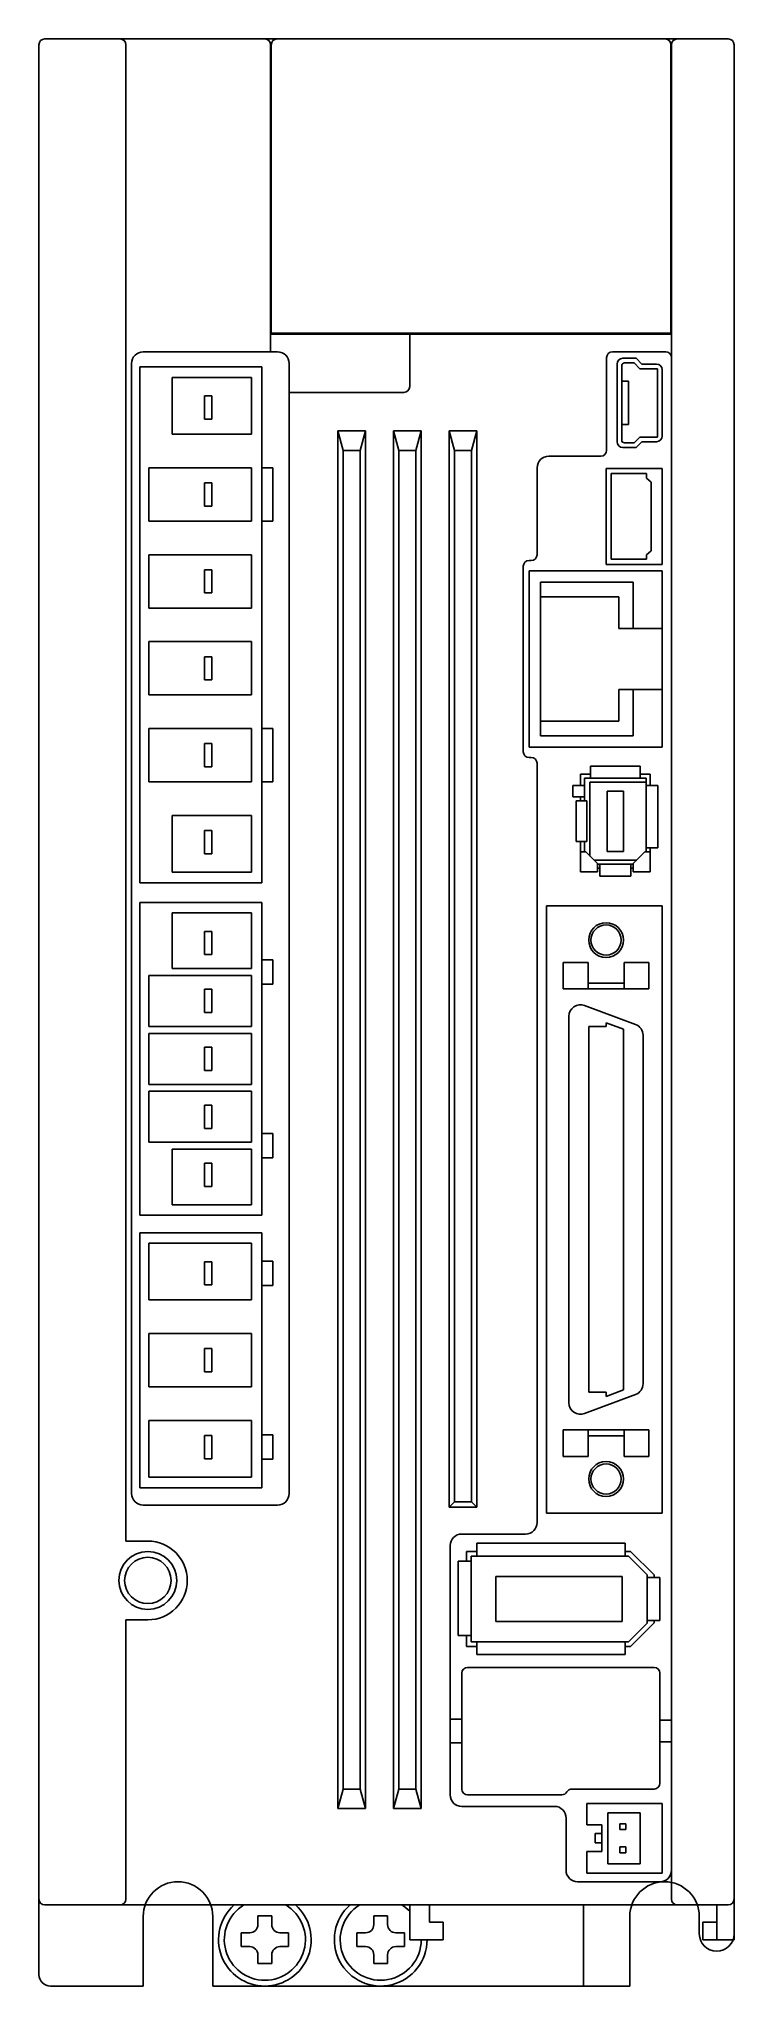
# Model space of a CAD drawing. Extents: x 10 to 70, y 40 to 208.
import ezdxf

# ---------------------------------------------------------------- set-up
doc = ezdxf.new("R2010")
doc.units = 0
doc.header["$MEASUREMENT"] = 0
for name, color, linetype in [('10', 3, 'CONTINUOUS'), ('11', 2, 'CONTINUOUS'), ('12', 7, 'CONTINUOUS')]:
    doc.layers.add(name, color=color, linetype=linetype)

msp = doc.modelspace()

# ---------------------------------------------------------------- linework, layer by layer
at = {"layer": '10', "color": 0}
for p, q in [((10, 207.5), (10, 41)), ((10.5, 208), (30.55, 208)), ((17.5, 78.4), (17.5, 207.5)), ((30, 207.5), (30, 181)), ((64.05, 208), (69.5, 208)), ((64.6, 47.5), (64.6, 207.5)), ((70, 44), (70, 207.5)), ((64.6, 182.54), (30, 182.54)), ((42, 182.54), (42, 178)), ((18, 180), (18, 82.5)), ((30.6, 181), (19, 181)), ((31.6, 82.5), (31.6, 180)), ((59, 180.5), (59, 172.5)), ((64.1, 181), (59.5, 181)), ((59.9, 173.25), (59.9, 179.95)), ((60.3, 179.8), (60.3, 173.4)), ((60.4, 180.45), (61.55, 180.45)), ((61.38, 180.05), (60.55, 180.05)), ((61.88, 179.55), (61.38, 180.05)), ((61.55, 180.45), (62.05, 179.95)), ((63.3, 179.95), (62.05, 179.95)), ((18.7, 135.2), (18.7, 179.7)), ((29.25, 179.7), (18.7, 179.7)), ((21.5, 173.9), (21.5, 178.8)), ((21.5, 178.8), (28.35, 178.8)), ((28.35, 178.8), (28.35, 173.9)), ((29.25, 135.2), (29.25, 179.7)), ((60.9, 178.48), (60.3, 178.48)), ((60.9, 178.48), (60.9, 174.73)), ((63.4, 179.55), (61.88, 179.55)), ((63.4, 173.65), (63.4, 179.55)), ((63.8, 179.45), (63.8, 173.75)), ((24.28, 177.2), (24.28, 175.2)), ((24.92, 177.2), (24.28, 177.2)), ((24.92, 175.2), (24.92, 177.2)), ((41.5, 177.5), (31.6, 177.5)), ((24.28, 175.2), (24.92, 175.2)), ((60.3, 174.73), (60.9, 174.73)), ((21.5, 173.9), (28.35, 173.9)), ((35.81, 55.31), (35.81, 174.19)), ((35.81, 174.19), (38.19, 174.19)), ((36.27, 172.5), (35.81, 174.19)), ((37.73, 172.5), (38.19, 174.19)), ((38.19, 174.19), (38.19, 55.31)), ((40.61, 55.31), (40.61, 174.19)), ((40.61, 174.19), (42.99, 174.19)), ((41.07, 172.5), (40.61, 174.19)), ((42.53, 172.5), (42.99, 174.19)), ((42.99, 174.19), (42.99, 55.31)), ((45.41, 81.31), (45.41, 174.19)), ((45.41, 174.19), (47.79, 174.19)), ((45.87, 172.5), (45.41, 174.19)), ((47.33, 172.5), (47.79, 174.19)), ((47.79, 174.19), (47.79, 81.31)), ((60.55, 173.15), (61.38, 173.15)), ((61.38, 173.15), (61.88, 173.65)), ((62.05, 173.25), (61.55, 172.75)), ((61.88, 173.65), (63.4, 173.65)), ((63.3, 173.25), (62.05, 173.25)), ((36.27, 57), (36.27, 172.5)), ((36.27, 172.5), (37.73, 172.5)), ((37.73, 172.5), (37.73, 57)), ((41.07, 57), (41.07, 172.5)), ((41.07, 172.5), (42.53, 172.5)), ((42.53, 172.5), (42.53, 57)), ((45.87, 81.77), (45.87, 172.5)), ((45.87, 172.5), (47.33, 172.5)), ((47.33, 172.5), (47.33, 81.77)), ((58.5, 172), (54, 172)), ((61.55, 172.75), (60.4, 172.75)), ((19.5, 166.4), (19.5, 171)), ((19.5, 171), (28.35, 171)), ((24.28, 169.7), (24.28, 167.7)), ((24.92, 169.7), (24.28, 169.7)), ((24.92, 167.7), (24.92, 169.7)), ((28.35, 171), (28.35, 166.4)), ((30.2, 171), (29.25, 171)), ((30.2, 166.4), (30.2, 171)), ((53, 171), (53, 163.5)), ((58.95, 170.95), (58.95, 162.65)), ((58.95, 170.95), (63.8, 170.95)), ((59.4, 170.5), (59.4, 163.1)), ((62.45, 170.5), (59.4, 170.5)), ((62.45, 170.1), (62.45, 170.5)), ((62.85, 169.76), (62.45, 170.1)), ((62.85, 163.84), (62.85, 169.76)), ((63.8, 162.65), (63.8, 170.95)), ((19.5, 166.4), (28.35, 166.4)), ((24.28, 167.7), (24.92, 167.7)), ((29.25, 166.4), (30.2, 166.4)), ((19.5, 158.9), (19.5, 163.5)), ((19.5, 163.5), (28.35, 163.5)), ((28.35, 163.5), (28.35, 158.9)), ((52.3, 163), (52.5, 163)), ((59.4, 163.1), (62.45, 163.1)), ((62.45, 163.5), (62.85, 163.84)), ((62.45, 163.1), (62.45, 163.5)), ((24.28, 162.2), (24.28, 160.2)), ((24.92, 162.2), (24.28, 162.2)), ((24.92, 160.2), (24.92, 162.2)), ((51.8, 146.5), (51.8, 162.5)), ((52.3, 162.12), (52.3, 146.88)), ((63.8, 162.12), (52.3, 162.12)), ((58.95, 162.65), (63.8, 162.65)), ((63.8, 146.88), (63.8, 162.12)), ((24.28, 160.2), (24.92, 160.2)), ((53.3, 161.12), (53.3, 147.88)), ((61.3, 161.12), (53.3, 161.12)), ((53.3, 159.87), (60.05, 159.87)), ((60.05, 157.12), (60.05, 159.87)), ((61.3, 157.12), (61.3, 161.12)), ((19.5, 158.9), (28.35, 158.9)), ((63.8, 157.12), (60.05, 157.12)), ((19.5, 151.4), (19.5, 156)), ((19.5, 156), (28.35, 156)), ((24.28, 154.7), (24.28, 152.7)), ((24.92, 154.7), (24.28, 154.7)), ((24.92, 152.7), (24.92, 154.7)), ((28.35, 156), (28.35, 151.4)), ((19.5, 151.4), (28.35, 151.4)), ((24.28, 152.7), (24.92, 152.7)), ((60.05, 149.13), (60.05, 151.88)), ((60.05, 151.88), (63.8, 151.88)), ((61.3, 147.88), (61.3, 151.88)), ((19.5, 143.9), (19.5, 148.5)), ((19.5, 148.5), (28.35, 148.5)), ((28.35, 148.5), (28.35, 143.9)), ((29.25, 148.5), (30.2, 148.5)), ((30.2, 143.9), (30.2, 148.5)), ((60.05, 149.13), (53.3, 149.13)), ((53.3, 147.88), (61.3, 147.88)), ((24.28, 147.2), (24.28, 145.2)), ((24.92, 147.2), (24.28, 147.2)), ((24.92, 145.2), (24.92, 147.2)), ((52.3, 146.88), (63.8, 146.88)), ((24.28, 145.2), (24.92, 145.2)), ((52.5, 146), (52.3, 146)), ((53, 145.5), (53, 80)), ((56.75, 143.59), (56.75, 144.56)), ((57.6, 144.56), (56.75, 144.56)), ((57.6, 144.21), (57.6, 145.24)), ((57.6, 145.24), (61.9, 145.24)), ((61.9, 144.21), (61.9, 145.24)), ((62.75, 144.56), (61.9, 144.56)), ((62.75, 143.59), (62.75, 144.56)), ((19.5, 143.9), (28.35, 143.9)), ((29.25, 143.9), (30.2, 143.9)), ((56.07, 142.6), (56.07, 143.59)), ((56.07, 143.59), (57.1, 143.59)), ((57.1, 144.21), (57.1, 142.25)), ((57.1, 144.21), (62.4, 144.21)), ((57.55, 137.5), (57.55, 143.86)), ((62.4, 143.86), (57.55, 143.86)), ((59.04, 143.11), (59.04, 137.9)), ((59.04, 143.11), (60.46, 143.11)), ((60.46, 143.11), (60.46, 137.9)), ((62.4, 137.85), (62.4, 144.21)), ((62.4, 143.59), (63.43, 143.59)), ((63.43, 143.59), (63.43, 138.2)), ((56.07, 142.6), (57.1, 142.6)), ((56.37, 138.75), (56.37, 142.25)), ((56.37, 142.25), (57.3, 142.25)), ((56.75, 142.25), (56.75, 142.6)), ((57.3, 138.75), (57.3, 142.25)), ((21.5, 136.1), (21.5, 141)), ((28.35, 141), (21.5, 141)), ((24.28, 139.7), (24.28, 137.7)), ((24.92, 139.7), (24.28, 139.7)), ((24.92, 137.7), (24.92, 139.7)), ((28.35, 141), (28.35, 136.1)), ((56.37, 138.75), (57.3, 138.75)), ((56.75, 136.14), (56.75, 138.75)), ((57.2, 137.85), (56.75, 137.85)), ((57.1, 138.75), (57.1, 137.85)), ((58.2, 136.85), (57.2, 137.85)), ((59.04, 137.9), (60.46, 137.9)), ((62.3, 137.85), (61.3, 136.85)), ((62.3, 137.85), (62.75, 137.85)), ((62.4, 138.2), (63.43, 138.2)), ((62.75, 136.14), (62.75, 138.2)), ((21.5, 136.1), (28.35, 136.1)), ((24.28, 137.7), (24.92, 137.7)), ((58.2, 136.14), (56.75, 136.14)), ((61.6, 137.15), (57.91, 137.15)), ((58.2, 136.85), (58.2, 136.14)), ((58.2, 136.8), (61.3, 136.8)), ((58.2, 136.45), (58.4, 136.45)), ((58.4, 135.77), (58.4, 136.8)), ((61.1, 135.77), (61.1, 136.8)), ((61.1, 136.45), (61.3, 136.45)), ((61.3, 136.14), (61.3, 136.85)), ((62.75, 136.14), (61.3, 136.14)), ((18.7, 135.2), (29.25, 135.2)), ((61.1, 135.77), (58.4, 135.77)), ((18.7, 106.5), (18.7, 133.5)), ((29.25, 133.5), (18.7, 133.5)), ((29.25, 106.5), (29.25, 133.5)), ((53.8, 80.8), (53.8, 133.2)), ((53.8, 133.2), (63.8, 133.2)), ((63.8, 80.8), (63.8, 133.2)), ((21.5, 127.8), (21.5, 132.6)), ((21.5, 132.6), (28.35, 132.6)), ((28.35, 132.6), (28.35, 127.8)), ((24.28, 131), (24.28, 129)), ((24.92, 131), (24.28, 131)), ((24.92, 129), (24.92, 131)), ((21.5, 127.8), (28.35, 127.8)), ((24.28, 129), (24.92, 129)), ((30.2, 128.55), (29.25, 128.55)), ((30.2, 126.45), (30.2, 128.55)), ((55.25, 126.03), (55.25, 128.3)), ((55.25, 128.3), (57.4, 128.3)), ((57.4, 128.3), (57.4, 126.03)), ((60.5, 128.3), (62.65, 128.3)), ((60.5, 126.03), (60.5, 128.3)), ((62.65, 128.3), (62.65, 126.03)), ((19.5, 122.8), (19.5, 127.2)), ((19.5, 127.2), (28.35, 127.2)), ((28.35, 127.2), (28.35, 122.8)), ((29.25, 126.45), (30.2, 126.45)), ((55.25, 126.03), (62.65, 126.03)), ((60.5, 126.53), (57.4, 126.53)), ((24.28, 126), (24.28, 124)), ((24.92, 126), (24.28, 126)), ((24.92, 124), (24.92, 126)), ((61.5, 122.96), (57.1, 124.61)), ((19.5, 122.8), (28.35, 122.8)), ((24.28, 124), (24.92, 124)), ((55.75, 123.67), (55.75, 90.33)), ((58.95, 122.78), (57.45, 122.78)), ((57.45, 122.78), (57.45, 91.23)), ((60.45, 122.55), (58.95, 123.12)), ((58.95, 123.12), (58.95, 122.78)), ((19.5, 117.8), (19.5, 122.2)), ((19.5, 122.2), (28.35, 122.2)), ((24.28, 121), (24.28, 119)), ((24.92, 121), (24.28, 121)), ((24.92, 119), (24.92, 121)), ((28.35, 122.2), (28.35, 117.8)), ((60.45, 91.45), (60.45, 122.55)), ((62.15, 91.98), (62.15, 122.03)), ((19.5, 117.8), (28.35, 117.8)), ((24.28, 119), (24.92, 119)), ((19.5, 112.8), (19.5, 117.2)), ((19.5, 117.2), (28.35, 117.2)), ((24.28, 116), (24.28, 114)), ((24.92, 116), (24.28, 116)), ((24.92, 114), (24.92, 116)), ((28.35, 117.2), (28.35, 112.8)), ((19.5, 112.8), (28.35, 112.8)), ((24.28, 114), (24.92, 114)), ((29.25, 113.55), (30.2, 113.55)), ((30.2, 111.45), (30.2, 113.55)), ((21.5, 107.4), (21.5, 112.2)), ((21.5, 112.2), (28.35, 112.2)), ((24.28, 111), (24.28, 109)), ((24.92, 111), (24.28, 111)), ((24.92, 109), (24.92, 111)), ((28.35, 112.2), (28.35, 107.4)), ((29.25, 111.45), (30.2, 111.45)), ((24.28, 109), (24.92, 109)), ((18.7, 106.5), (29.25, 106.5)), ((21.5, 107.4), (28.35, 107.4)), ((18.7, 83), (18.7, 105)), ((29.25, 105), (18.7, 105)), ((29.25, 83), (29.25, 105)), ((19.5, 99.2), (19.5, 104.1)), ((19.5, 104.1), (28.35, 104.1)), ((24.28, 102.5), (24.92, 102.5)), ((24.28, 100.5), (24.28, 102.5)), ((24.92, 102.5), (24.92, 100.5)), ((28.35, 104.1), (28.35, 99.2)), ((30.2, 102.55), (29.25, 102.55)), ((30.2, 100.45), (30.2, 102.55)), ((19.5, 99.2), (28.35, 99.2)), ((24.92, 100.5), (24.28, 100.5)), ((29.25, 100.45), (30.2, 100.45)), ((19.5, 96.3), (28.35, 96.3)), ((19.5, 91.7), (19.5, 96.3)), ((28.35, 96.3), (28.35, 91.7)), ((24.28, 95), (24.92, 95)), ((24.28, 93), (24.28, 95)), ((24.92, 95), (24.92, 93)), ((24.92, 93), (24.28, 93)), ((19.5, 91.7), (28.35, 91.7)), ((57.1, 89.39), (61.5, 91.04)), ((57.45, 91.23), (58.95, 91.23)), ((60.45, 91.45), (58.95, 90.88)), ((58.95, 91.23), (58.95, 90.88)), ((19.5, 88.8), (28.35, 88.8)), ((19.5, 83.9), (19.5, 88.8)), ((24.28, 87.5), (24.92, 87.5)), ((24.28, 85.5), (24.28, 87.5)), ((24.92, 87.5), (24.92, 85.5)), ((28.35, 88.8), (28.35, 83.9)), ((29.25, 87.55), (30.2, 87.55)), ((30.2, 85.45), (30.2, 87.55)), ((55.25, 87.98), (62.65, 87.98)), ((55.25, 87.98), (55.25, 85.7)), ((57.4, 85.7), (57.4, 87.98)), ((60.5, 87.48), (57.4, 87.48)), ((60.5, 87.98), (60.5, 85.7)), ((62.65, 85.7), (62.65, 87.98)), ((55.25, 85.7), (57.4, 85.7)), ((60.5, 85.7), (62.65, 85.7)), ((24.92, 85.5), (24.28, 85.5)), ((29.25, 85.45), (30.2, 85.45)), ((18.7, 83), (29.25, 83)), ((19.5, 83.9), (28.35, 83.9)), ((19, 81.5), (30.6, 81.5)), ((45.87, 81.77), (45.41, 81.31)), ((47.79, 81.31), (45.41, 81.31)), ((47.33, 81.77), (45.87, 81.77)), ((47.33, 81.77), (47.79, 81.31)), ((53.8, 80.8), (63.8, 80.8)), ((52, 79), (46.5, 79)), ((19.4, 78.4), (17.5, 78.4)), ((45.5, 78), (45.5, 56.5)), ((46.9, 77.5), (47.8, 77.5)), ((46.9, 76.65), (46.9, 77.5)), ((47.8, 78.2), (60.6, 78.2)), ((47.8, 77.1), (47.8, 78.2)), ((60.6, 77.11), (60.6, 78.2)), ((60.63, 77.5), (61.07, 77.5)), ((61.07, 77.5), (63.1, 75.47)), ((46.2, 76.65), (47.3, 76.65)), ((46.2, 70.25), (46.2, 76.65)), ((47.3, 77.1), (60.89, 77.1)), ((47.3, 69.7), (47.3, 77.1)), ((62.5, 75.49), (60.89, 77.1)), ((60.35, 75.35), (49.45, 75.35)), ((49.45, 71.45), (49.45, 75.35)), ((60.35, 71.45), (60.35, 75.35)), ((62.5, 71.32), (62.5, 75.49)), ((62.51, 75.25), (63.6, 75.25)), ((63.1, 75.25), (63.1, 75.47)), ((63.6, 75.25), (63.6, 71.55)), ((17.5, 71.6), (19.4, 71.6)), ((17.5, 71.6), (17.5, 47.5)), ((60.35, 71.45), (49.45, 71.45)), ((60.89, 69.7), (62.5, 71.32)), ((63.1, 71.35), (61.05, 69.3)), ((62.51, 71.55), (63.6, 71.55)), ((63.1, 71.35), (63.1, 71.55)), ((46.2, 70.25), (47.3, 70.25)), ((46.9, 69.3), (46.9, 70.25)), ((46.9, 69.3), (47.8, 69.3)), ((47.3, 69.7), (60.89, 69.7)), ((47.8, 68.6), (47.8, 69.7)), ((60.6, 68.6), (60.6, 69.7)), ((60.6, 69.3), (61.05, 69.3)), ((63.1, 67.5), (47, 67.5)), ((60.6, 68.6), (47.8, 68.6)), ((46.5, 67), (46.5, 57)), ((63.6, 57.5), (63.6, 67)), ((45.5, 63.02), (46.5, 63.02)), ((63.6, 62.94), (64.6, 62.94)), ((46.5, 60.98), (45.5, 60.98)), ((64.6, 61.06), (63.6, 61.06)), ((36.27, 57), (35.81, 55.31)), ((37.73, 57), (36.27, 57)), ((37.73, 57), (38.19, 55.31)), ((41.07, 57), (40.61, 55.31)), ((42.53, 57), (41.07, 57)), ((42.53, 57), (42.99, 55.31)), ((46.5, 55.5), (54.5, 55.5)), ((47, 56.5), (55.13, 56.5)), ((63.1, 57), (56, 57)), ((63.8, 55.75), (57.3, 55.75)), ((57.3, 55.75), (57.3, 53.9)), ((63.8, 49.75), (63.8, 55.75)), ((38.19, 55.31), (35.81, 55.31)), ((42.99, 55.31), (40.61, 55.31)), ((55.5, 54.5), (55.5, 50)), ((57.3, 53.9), (58.6, 53.9)), ((58.6, 53.9), (58.6, 51.6)), ((59.1, 54.95), (61.9, 54.95)), ((59.1, 50.55), (59.1, 54.95)), ((60.65, 54), (60.15, 54)), ((60.15, 54), (60.15, 53.5)), ((60.65, 53.5), (60.65, 54)), ((61.9, 54.95), (61.9, 50.55)), ((58.6, 53.15), (58, 53.15)), ((58, 53.15), (58, 52.35)), ((58.6, 52.35), (58, 52.35)), ((60.15, 53.5), (60.65, 53.5)), ((58.6, 51.6), (57.3, 51.6)), ((57.3, 51.6), (57.3, 49.75)), ((61.9, 50.55), (59.1, 50.55)), ((60.65, 52), (60.15, 52)), ((60.15, 52), (60.15, 51.5)), ((60.15, 51.5), (60.65, 51.5)), ((60.65, 51.5), (60.65, 52)), ((63.6, 49), (56.5, 49)), ((63.8, 49.75), (57.3, 49.75)), ((10.5, 47), (69.5, 47)), ((30.1, 46.05), (28.9, 46.05)), ((28.9, 46.05), (28.9, 45.3)), ((30.1, 46.05), (30.1, 45.3)), ((40.1, 46.05), (38.9, 46.05)), ((38.9, 46.05), (38.9, 45.3)), ((40.1, 46.05), (40.1, 45.3)), ((42, 44), (42, 47)), ((43.7, 47), (43.7, 45.5)), ((43.7, 45.5), (44.9, 45.5)), ((44.9, 45.5), (44.9, 44)), ((57, 47), (57, 40)), ((67.3, 45.5), (68.5, 45.5)), ((67.3, 44), (67.3, 45.5)), ((68.5, 44), (68.5, 47)), ((28.2, 44.6), (27.45, 44.6)), ((27.45, 44.6), (27.45, 43.4)), ((31.55, 44.6), (30.8, 44.6)), ((31.55, 44.6), (31.55, 43.4)), ((37.45, 44.6), (37.45, 43.4)), ((38.2, 44.6), (37.45, 44.6)), ((41.55, 44.6), (40.8, 44.6)), ((41.55, 44.6), (41.55, 43.4)), ((42, 44), (44.9, 44)), ((67.3, 44), (70, 44)), ((28.2, 43.4), (27.45, 43.4)), ((28.9, 42.7), (28.9, 41.95)), ((30.1, 42.7), (30.1, 41.95)), ((31.55, 43.4), (30.8, 43.4)), ((38.2, 43.4), (37.45, 43.4)), ((38.9, 42.7), (38.9, 41.95)), ((40.1, 42.7), (40.1, 41.95)), ((41.55, 43.4), (40.8, 43.4)), ((30.1, 41.95), (28.9, 41.95)), ((40.1, 41.95), (38.9, 41.95)), ((19, 40), (11, 40)), ((25, 40), (61, 40))]:
    msp.add_line(p, q, dxfattribs=at)
for centre, radius in [((58.95, 130.25), 1.5), ((58.95, 130.25), 1.3), ((58.95, 83.75), 1.5), ((58.95, 83.75), 1.3), ((19.4, 75), 2.5), ((19.4, 75), 2)]:
    msp.add_circle(centre, radius, dxfattribs=at)
for centre, radius, start, end in [((10.5, 207.5), 0.5, 90, 180), ((17, 207.5), 0.5, 0, 90), ((29.5, 207.5), 0.5, 0, 90), ((65.1, 207.5), 0.5, 90, 180), ((69.5, 207.5), 0.5, 0, 90), ((19, 180), 1, 90, 180), ((30.6, 180), 1, 0, 90), ((59.5, 180.5), 0.5, 90, 180), ((60.4, 179.95), 0.5, 90, 180), ((60.55, 179.8), 0.25, 90, 180), ((63.3, 179.45), 0.5, 0, 90), ((64.1, 180.5), 0.5, 0, 90), ((41.5, 178), 0.5, 270, 0), ((60.4, 173.25), 0.5, 180, 270), ((60.55, 173.4), 0.25, 180, 270), ((63.3, 173.75), 0.5, 270, 0), ((54, 171), 1, 90, 180), ((58.5, 172.5), 0.5, 270, 0), ((52.3, 162.5), 0.5, 90, 180), ((52.5, 163.5), 0.5, 270, 0), ((52.3, 146.5), 0.5, 180, 270), ((52.5, 145.5), 0.5, 0, 90), ((56.75, 123.67), 1, 69.476, 180), ((61.15, 122.03), 1, 0, 69.476), ((61.15, 91.98), 1, 290.524, 0), ((56.75, 90.33), 1, 180, 290.524), ((19, 82.5), 1, 180, 270), ((30.6, 82.5), 1, 270, 0), ((46.5, 78), 1, 90, 180), ((52, 80), 1, 270, 0), ((19.4, 75), 3.4, 270, 90), ((47, 67), 0.5, 90, 180), ((63.1, 67), 0.5, 0, 90), ((63.1, 57.5), 0.5, 270, 0), ((46.5, 56.5), 1, 180, 270), ((47, 57), 0.5, 180, 270), ((54.5, 54.5), 1, 0, 90), ((55.13, 57), 0.5, 270, 330), ((56, 56.5), 0.5, 90, 150), ((56.5, 50), 1, 180, 270), ((63.6, 50), 1, 270, 0), ((10.5, 47.5), 0.5, 180, 270), ((17, 47.5), 0.5, 270, 0), ((65.1, 47.5), 0.5, 180, 270), ((69.5, 47.5), 0.5, 270, 0), ((29.5, 44), 4, 131.4096, 48.5904), ((29.5, 44), 3.5, 121.0027, 58.9973), ((39.5, 44), 4, 131.4096, 0), ((39.5, 44), 3.5, 121.0027, 360), ((39.5, 44), 3.5, 44.4153, 58.9973), ((28.2, 45.3), 0.7, 270, 360), ((30.8, 45.3), 0.7, 180, 270), ((38.2, 45.3), 0.7, 270, 360), ((40.8, 45.3), 0.7, 180, 270), ((28.2, 42.7), 0.7, 360, 90), ((30.8, 42.7), 0.7, 90, 180), ((38.2, 42.7), 0.7, 360, 90), ((40.8, 42.7), 0.7, 90, 180), ((11, 41), 1, 180.0292, 270.0073)]:
    msp.add_arc(centre, radius, start, end, dxfattribs=at)
at = {"layer": '11', "color": 0}
for p, q in [((30.05, 207.5), (30.05, 182.6)), ((30.55, 208), (64.05, 208)), ((64.55, 182.6), (64.55, 207.5)), ((64.55, 182.6), (30.05, 182.6))]:
    msp.add_line(p, q, dxfattribs=at)
for centre, start, end in [((30.55, 207.5), 90, 180), ((64.05, 207.5), 0, 90)]:
    msp.add_arc(centre, 0.5, start, end, dxfattribs=at)
at = {"layer": '12', "color": 0}
for p, q in [((19, 40), (19, 46)), ((25, 40), (25, 46)), ((61, 40), (61, 46)), ((67, 46), (67, 44.5))]:
    msp.add_line(p, q, dxfattribs=at)
for centre, radius, start, end in [((22, 46), 3, 0, 180), ((64, 46), 3, 0, 180), ((68.5, 44.5), 1.5, 180, 0)]:
    msp.add_arc(centre, radius, start, end, dxfattribs=at)

doc.saveas('drawing.dxf')
